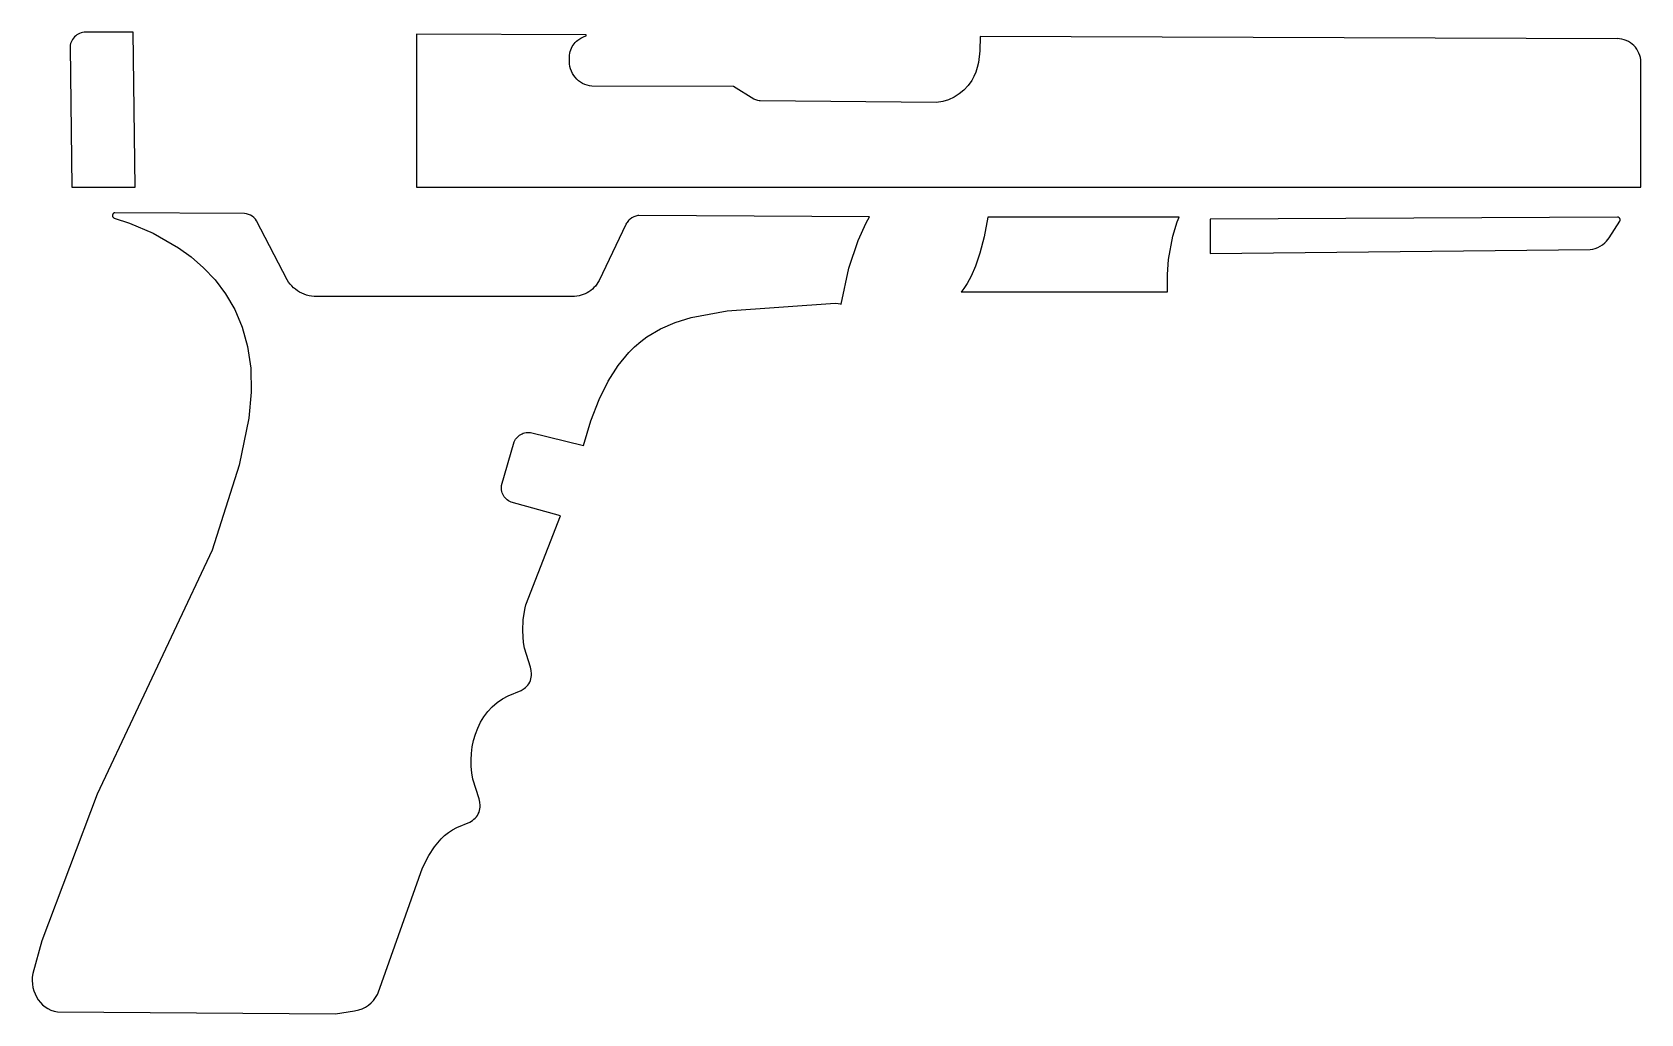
# Model space of a CAD drawing. Header units: metres. Extents: x 5 to 193, y -285 to -170.
import ezdxf

# ---------------------------------------------------------------- set-up
doc = ezdxf.new("R2010")
doc.units = ezdxf.units.M

msp = doc.modelspace()

# ---------------------------------------------------------------- linework, layer by layer
for points in [[(17.059656, -188.639958), (16.805656, -170.483784), (11.082782, -170.49369), (10.895076, -170.5229), (10.714228, -170.570398), (10.541, -170.635168), (10.376662, -170.71594), (10.221976, -170.812206), (10.077958, -170.922696), (9.945624, -171.046394), (9.825736, -171.182284), (9.719564, -171.32935), (9.62787, -171.48683), (9.55167, -171.653454), (9.49198, -171.82846), (9.449816, -172.010578), (9.42594, -172.199046), (9.621266, -188.640466), (17.05991, -188.640466)], [(190.610998, -171.246292), (116.024914, -170.976798), (115.987068, -172.655992), (115.814856, -174.030386), (115.67541, -174.624492), (115.49888, -175.167544), (115.28425, -175.668432), (115.03025, -176.135284), (114.610134, -176.732946), (114.119152, -177.26152), (113.566448, -177.717196), (112.960404, -178.096672), (112.30991, -178.396138), (111.623602, -178.611784), (110.91037, -178.740308), (90.24874, -178.533552), (90.116914, -178.520852), (89.986866, -178.498754), (89.85885, -178.467512), (89.733374, -178.427126), (89.610946, -178.37785), (89.492074, -178.319938), (87.14232, -176.84877), (87.095584, -176.843944), (70.542658, -176.828704), (70.25259, -176.784), (69.972174, -176.711356), (69.703188, -176.61255), (69.447156, -176.488852), (69.205348, -176.341532), (68.979542, -176.172368), (68.771262, -175.982884), (68.581778, -175.774604), (68.412614, -175.548798), (68.265294, -175.307244), (68.141342, -175.051212), (68.042536, -174.782226), (67.969892, -174.50181), (67.925188, -174.211488), (67.919346, -173.182534), (67.947032, -172.960538), (67.992498, -172.748956), (68.054728, -172.547534), (68.133214, -172.356272), (68.22694, -172.174916), (68.335398, -172.00372), (68.457826, -171.842684), (68.593462, -171.691554), (68.741798, -171.550584), (68.901818, -171.41952), (69.254116, -171.187364), (69.644768, -170.994832), (69.85254, -170.913298), (69.85254, -170.808904), (50.012346, -170.737276), (50.012346, -188.63945), (193.391282, -188.63945), (193.376804, -173.74235), (193.33464, -173.466252), (193.26606, -173.199806), (193.172588, -172.944282), (193.055494, -172.701204), (192.916048, -172.471842), (192.756028, -172.25772), (192.57645, -172.060108), (192.378838, -171.88053), (192.164716, -171.72051), (191.935354, -171.581064), (191.692276, -171.46397), (191.436752, -171.370498), (191.170306, -171.301918), (190.894208, -171.259754), (190.609728, -171.245276)], [(74.53249, -192.998344), (71.381366, -199.590914), (71.251318, -199.814434), (71.106284, -200.02627), (70.947534, -200.22566), (70.775576, -200.41235), (70.591426, -200.585578), (70.395846, -200.744836), (70.189598, -200.889616), (69.973698, -201.01941), (69.748654, -201.13371), (69.515736, -201.232008), (69.275452, -201.313542), (69.028818, -201.377804), (68.776596, -201.42454), (68.519548, -201.452988), (38.005258, -201.45121), (37.70503, -201.417174), (37.410644, -201.361548), (37.123116, -201.28484), (36.843462, -201.187558), (36.572698, -201.070464), (36.311586, -200.93432), (36.061396, -200.779888), (35.823144, -200.607676), (35.597592, -200.418446), (35.38601, -200.212706), (35.189414, -199.991218), (35.008566, -199.754744), (34.844736, -199.504046), (31.268924, -192.596516), (31.124144, -192.391792), (30.954726, -192.21069), (30.763464, -192.054988), (30.55366, -191.926718), (30.328108, -191.827404), (30.089602, -191.759078), (29.84119, -191.723264), (14.682978, -191.64046), (14.65072, -191.644778), (14.619986, -191.65189), (14.59103, -191.661542), (14.564106, -191.67348), (14.53896, -191.687704), (14.515592, -191.70396), (14.494256, -191.721994), (14.474698, -191.741806), (14.457172, -191.763142), (14.441678, -191.785748), (14.428216, -191.809624), (14.416786, -191.834516), (14.407388, -191.860424), (14.400022, -191.88684), (14.394688, -191.913764), (14.39164, -191.940942), (14.390624, -191.968374), (14.391894, -191.995806), (14.395196, -192.022984), (14.400784, -192.049908), (14.408658, -192.076324), (14.418818, -192.101978), (14.431264, -192.126616), (14.44625, -192.150238), (14.463522, -192.17259), (14.483334, -192.193672), (14.505432, -192.21323), (14.53007, -192.23101), (14.557248, -192.246758), (14.586966, -192.260474), (16.371824, -192.861184), (19.13763, -194.03441), (22.128988, -195.740274), (23.619206, -196.823838), (25.057608, -198.077328), (26.408126, -199.51319), (27.634946, -201.143616), (28.701746, -202.981052), (29.572712, -205.03769), (30.211776, -207.325722), (30.58287, -209.857594), (30.649672, -212.645498), (30.376368, -215.70188), (29.227018, -221.196154), (26.045668, -231.15651), (12.591034, -259.73786), (6.134608, -276.93874), (5.058664, -280.771346), (4.999736, -281.18054), (4.983734, -281.590242), (5.009134, -281.996642), (5.074412, -282.39593), (5.17779, -282.784296), (5.317744, -283.158184), (5.49275, -283.513784), (5.70103, -283.847286), (5.94106, -284.15488), (6.211316, -284.432756), (6.51002, -284.677358), (6.835648, -284.884876), (7.186676, -285.0515), (7.56158, -285.17342), (7.958582, -285.246826), (40.520112, -285.491682), (42.716958, -285.156402), (43.246294, -285.029656), (43.641518, -284.889956), (44.013374, -284.70606), (44.358814, -284.480508), (44.674536, -284.216348), (44.957492, -283.916628), (45.204126, -283.584396), (45.41139, -283.222446), (45.499274, -283.031438), (50.683414, -268.397228), (51.42738, -266.937998), (52.097178, -265.919458), (52.870354, -265.007598), (53.295042, -264.605262), (53.744368, -264.245852), (54.218332, -263.934702), (54.716426, -263.6774), (56.228234, -263.033002), (56.571388, -262.82269), (56.729122, -262.701786), (56.87568, -262.568182), (57.009284, -262.420354), (57.128664, -262.256524), (57.232042, -262.075422), (57.317894, -261.875524), (57.377076, -261.682738), (57.416446, -261.488174), (57.437274, -261.29234), (57.441592, -261.094982), (57.406794, -260.697472), (57.325514, -260.297676), (56.612028, -258.002532), (56.477154, -257.267456), (56.400954, -256.514854), (56.383428, -255.75133), (56.424576, -254.983996), (56.524398, -254.21971), (56.68264, -253.465076), (56.899556, -252.727206), (57.174892, -252.012958), (57.508648, -251.328936), (57.900824, -250.682252), (58.35142, -250.07951), (58.860436, -249.527822), (59.427872, -249.034046), (60.053728, -248.604786), (60.73775, -248.247154), (62.249558, -247.602756), (62.592712, -247.392444), (62.750446, -247.27154), (62.897004, -247.137936), (63.030608, -246.990108), (63.149988, -246.826278), (63.253366, -246.645176), (63.339218, -246.445278), (63.3984, -246.252492), (63.43777, -246.057928), (63.458598, -245.862094), (63.462916, -245.664736), (63.428118, -245.267226), (63.346838, -244.86743), (62.65164, -242.640358), (62.529466, -241.982244), (62.431168, -240.635536), (62.504574, -239.275112), (62.722506, -237.932722), (62.815978, -237.592616), (66.858134, -227.149914), (61.08065, -225.54057), (60.917328, -225.467418), (60.76442, -225.379534), (60.622688, -225.277934), (60.49264, -225.163888), (60.374784, -225.038666), (60.269882, -224.90303), (60.178442, -224.75825), (60.101226, -224.605596), (60.038742, -224.44583), (59.991752, -224.280222), (59.960764, -224.110042), (59.94654, -223.936052), (59.949588, -223.759522), (59.970416, -223.581722), (61.447426, -218.470226), (61.52134, -218.316048), (61.608462, -218.171776), (61.70803, -218.037918), (61.818774, -217.914728), (61.939678, -217.802968), (62.06998, -217.7034), (62.208664, -217.616278), (62.354714, -217.54211), (62.507114, -217.481658), (62.665102, -217.43543), (62.827662, -217.403934), (62.993524, -217.387678), (63.16218, -217.387424), (63.33236, -217.403426), (69.545708, -218.909392), (70.425818, -216.036398), (71.38924, -213.537292), (72.444864, -211.384388), (73.601326, -209.55), (74.86777, -208.006188), (75.544934, -207.334612), (76.252832, -206.725266), (76.992734, -206.174594), (78.572614, -205.23581), (80.29321, -204.490574), (82.163666, -203.910946), (86.388956, -203.137262), (99.017074, -202.25258), (99.393756, -202.280774), (99.634294, -202.32116), (99.73056, -202.34529), (100.62464, -198.115682), (101.723698, -194.886834), (102.655878, -192.826386), (103.04907, -192.102232), (76.054204, -191.964818), (75.924664, -191.978026), (75.79741, -192.000378), (75.672696, -192.03162), (75.55103, -192.071244), (75.43292, -192.11925), (75.208892, -192.238884), (75.00366, -192.38849), (74.909172, -192.473834), (74.820526, -192.566036), (74.73823, -192.664588), (74.662538, -192.76949), (74.594212, -192.880234), (74.533252, -192.99682)], [(116.925852, -192.147698), (116.489734, -194.470528), (115.991386, -196.377052), (115.467892, -197.900036), (114.95659, -199.0725), (114.49431, -199.92721), (114.118136, -200.497186), (113.865152, -200.81494), (113.772696, -200.913492), (137.962386, -200.895712), (137.959592, -198.890382), (138.085068, -197.13448), (138.56335, -194.393312), (139.08151, -192.71615), (139.324334, -192.147444), (116.925852, -192.147444)], [(190.647066, -192.150746), (142.941294, -192.401444), (142.941294, -196.40931), (187.458858, -195.964556), (187.764674, -195.90766), (188.0616, -195.824348), (188.350144, -195.711572), (188.630814, -195.566538), (188.904372, -195.386198), (189.171326, -195.167758), (189.362334, -194.97929), (189.699138, -194.561206), (190.932816, -192.611756), (190.942468, -192.590928), (190.950596, -192.569846), (190.956946, -192.548764), (190.961772, -192.527428), (190.966852, -192.484502), (190.965836, -192.442084), (190.959232, -192.400428), (190.947294, -192.360296), (190.930276, -192.321942), (190.908432, -192.286128), (190.88227, -192.253362), (190.85179, -192.224152), (190.8175, -192.199006), (190.779654, -192.178686), (190.759334, -192.170304), (190.738252, -192.163446), (190.716408, -192.158112), (190.693802, -192.154048), (190.670434, -192.151762), (190.646558, -192.151)]]:
    msp.add_lwpolyline(points)

doc.saveas('drawing.dxf')
